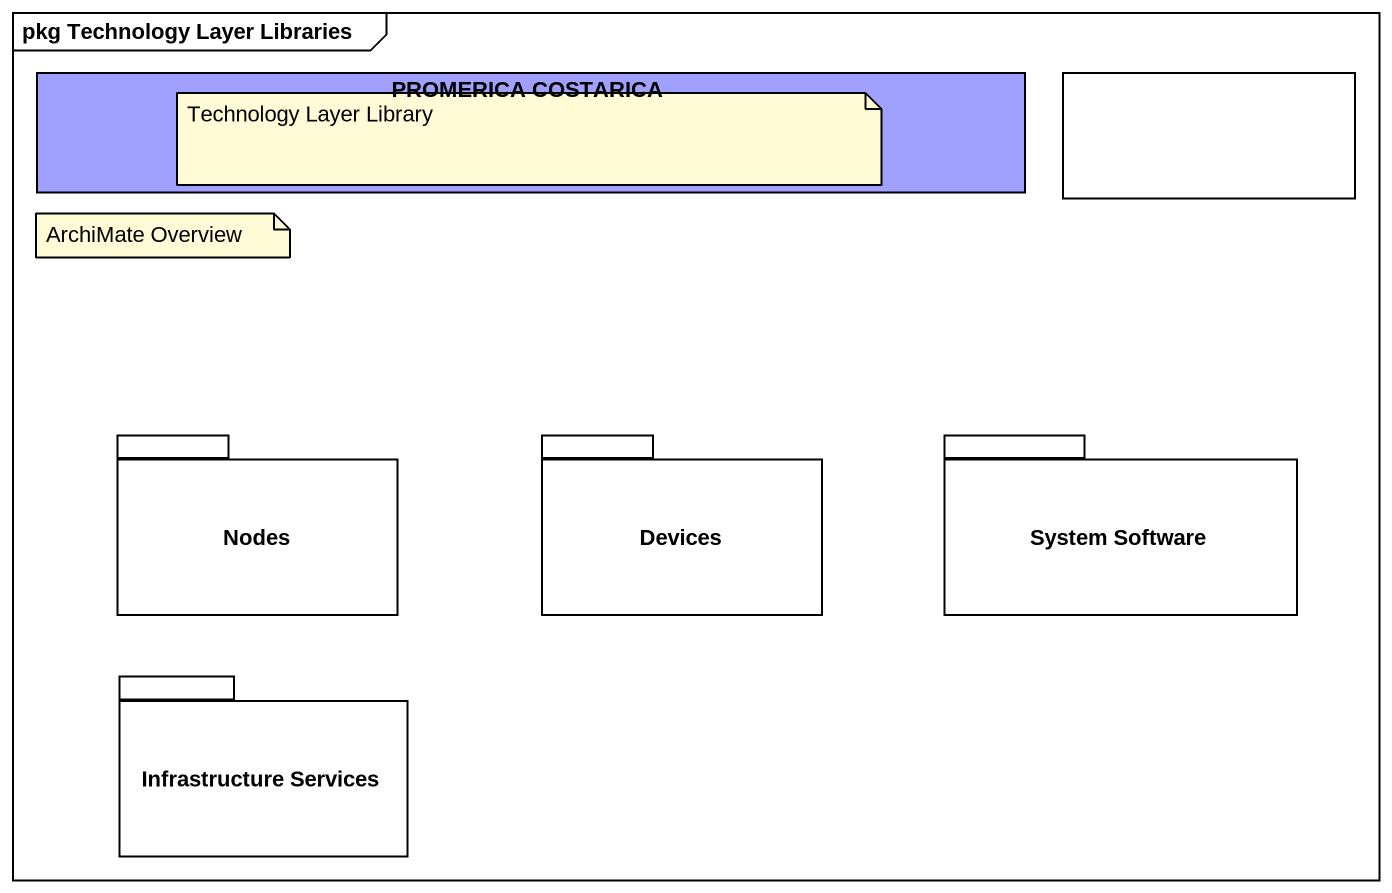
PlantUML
@startuml
mainframe pkg Technology Layer Libraries
rectangle "PROMERICA COSTARICA" as PROMERICA_COSTARICA #A0A0FF
rectangle " " as rectangle1
package Nodes {
}
package Devices {
}
package "System Software" as System_Software {
}
package "Infrastructure Services" as Infrastructure_Services {
}
note as N1
  Technology Layer Library
end note
note as N2
  ArchiMate Overview
end note
@enduml
